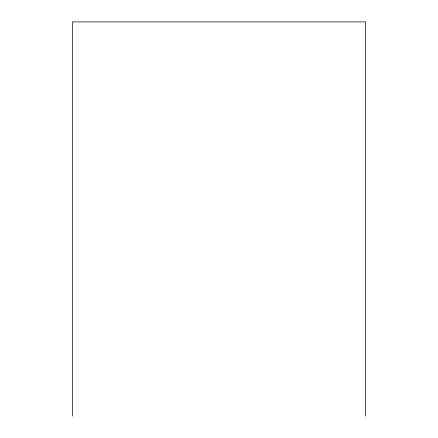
<?xml version="1.0" encoding="UTF-8"?>
<svg xmlns="http://www.w3.org/2000/svg" width="438" height="438" viewBox="0 0 438 438"><rect width="100%" height="100%" fill="white"/><g stroke="black" fill="none" stroke-linecap="round" stroke-linejoin="round"><path stroke-width="0.66" d="M365.62 416.1L365.62 21.9L72.379 21.9L72.379 416.1"/></g></svg>
